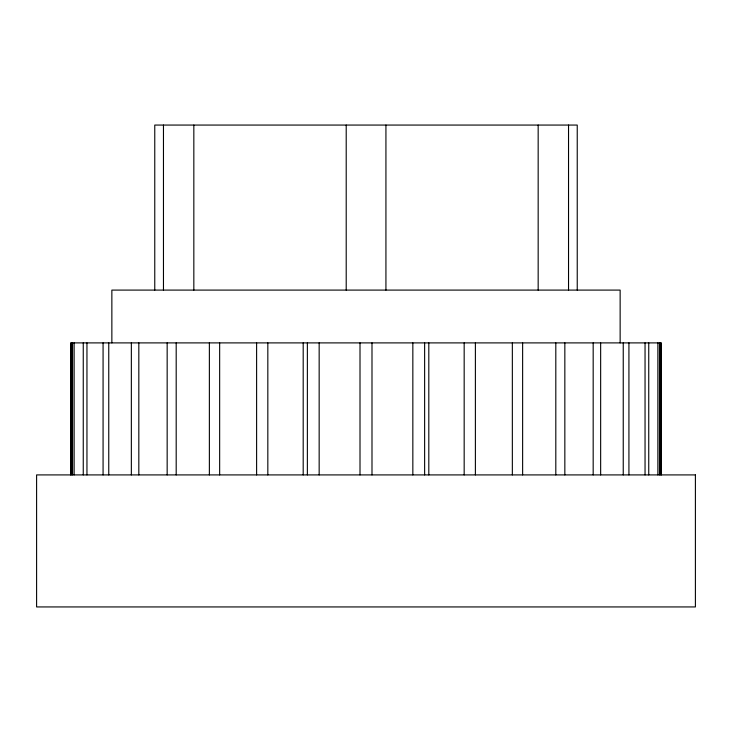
<?xml version="1.0" encoding="UTF-8"?>
<svg xmlns="http://www.w3.org/2000/svg" width="732" height="732" viewBox="0 0 732 732"><rect width="100%" height="100%" fill="white"/><g stroke="black" fill="none" stroke-linecap="round" stroke-linejoin="round"><path stroke-width="1.1" d="M661.325 474.912L661.325 342.896L70.675 342.896L70.675 474.912M660.786 342.896L660.786 474.912M659.486 342.896L659.486 474.912M657.876 342.896L657.876 474.912M648.744 342.896L648.744 474.912M645.048 342.896L645.048 474.912M628.925 342.896L628.925 474.912M623.243 342.896L623.243 474.912M620.141 342.896L620.141 290.092L111.859 290.092L111.859 342.896M600.652 342.896L600.652 474.912M593.176 342.896L593.176 474.912M577.237 290.092L577.237 125.062L154.763 125.062L154.763 290.092M568.535 125.062L568.535 290.092M564.839 342.896L564.839 474.912M555.808 342.896L555.808 474.912M538.166 125.062L538.166 290.092M522.63 342.896L522.63 474.912M512.345 342.896L512.345 474.912M475.388 342.896L475.388 474.912M464.17 342.896L464.17 474.912M428.806 342.896L428.806 474.912M424.633 342.896L424.633 474.912M412.839 342.896L412.839 474.912M385.929 125.062L385.929 290.092M371.993 342.896L371.993 474.912M360.007 342.896L360.007 474.912M346.209 125.062L346.209 290.092M319.161 342.896L319.161 474.912M307.367 342.896L307.367 474.912M303.194 342.896L303.194 474.912M267.83 342.896L267.83 474.912M256.612 342.896L256.612 474.912M219.655 342.896L219.655 474.912M209.37 342.896L209.37 474.912M193.834 125.062L193.834 290.092M176.192 342.896L176.192 474.912M167.161 342.896L167.161 474.912M163.465 125.062L163.465 290.092M138.824 342.896L138.824 474.912M131.348 342.896L131.348 474.912M108.757 342.896L108.757 474.912M103.075 342.896L103.075 474.912M86.952 342.896L86.952 474.912M83.256 342.896L83.256 474.912M74.124 342.896L74.124 474.912M72.514 342.896L72.514 474.912M71.214 342.896L71.214 474.912M695.4 474.912L36.6 474.912L36.6 606.938L695.4 606.938L695.4 474.912"/></g></svg>
